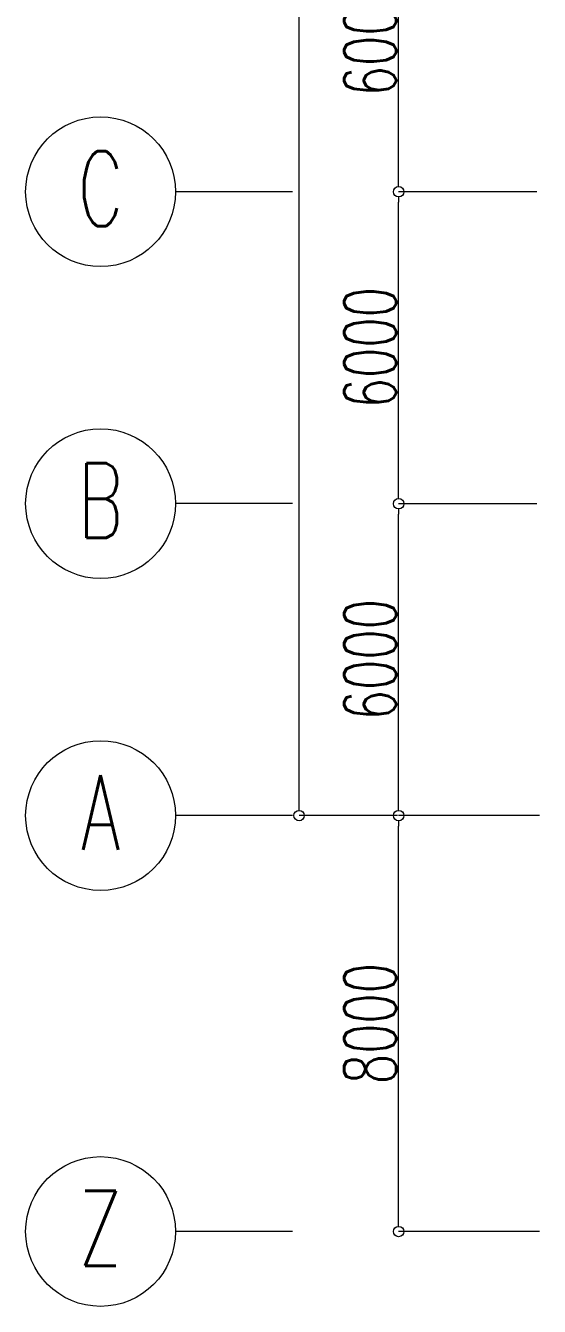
# Model space of a CAD drawing. Extents: x 225000 to 2157367, y 208400 to 840900.
# Drawn here: x 248377 to 258248, y 371762 to 396397 of the extents above; entities that cross this region are included whole.
import ezdxf
from ezdxf.enums import TextEntityAlignment as Align

# ---------------------------------------------------------------- set-up
doc = ezdxf.new("R2010")
doc.units = 0
doc.header["$LTSCALE"] = 10
for name, color, linetype in [('Data Center Layout_L20$0$98-DIM', 3, 'Continuous'), ('Data Center Layout_L20$0$99-DIM-100', 2, 'Continuous'), ('Data Center Layout_L20$0$MACHINE-DIM', 252, 'Continuous')]:
    doc.layers.add(name, color=color, linetype=linetype)
doc.layers.add('Data Center Layout_L20$0$FLAG', color=3, linetype='Continuous', lineweight=0)
doc.styles.add('Data Center Layout_L20$0$型式1', font='simplex.shx', dxfattribs={"width": 0.68, "bigfont": 'chineset.shx'})
doc.dimstyles.new('Data Center Layout_L20$0$複本 93-DIM-400', dxfattribs={"dimtxt": 1000, "dimasz": 200, "dimexe": 0.1, "dimexo": 0, "dimgap": 50, "dimtad": 1, "dimdec": 0, "dimzin": 0, "dimdsep": 46, "dimtxsty": 'Data Center Layout_L20$0$型式1', "dimblk": 'Data Center Layout_L20$0$_DotBlank', "dimcen": 0.09, "dimadec": 0, "dimazin": 0, "dimtfac": 1, "dimtdec": 0, "dimtofl": 0, "dimtmove": 2, "dimatfit": 3, "dimldrblk": 'Data Center Layout_L20$0$_ArchTick', "dimfxl": 1, "dimtolj": 1, "dimtzin": 0, "dimlwd": 13, "dimlwe": 5, "dimarcsym": 0})

# ---------------------------------------------------------------- blocks, each defined once
blk = doc.blocks.new('Data Center Layout_L20$0$_DotBlank')
at = {"layer": 'Data Center Layout_L20$0$99-DIM-100', "color": 0, "lineweight": -2}
blk.add_line((-0.5, 0), (-1, 0), dxfattribs=at)
blk.add_circle((0, 0), 0.5, dxfattribs=at)
blk = doc.blocks.new('*D100')
at = {"layer": 'Data Center Layout_L20$0$98-DIM', "color": 0, "lineweight": 5, "transparency": 16777216}
for p, q in [((258198, 193202), (255545, 193202)), ((258198, 187202), (255545, 187202))]:
    blk.add_line(p, q, dxfattribs=at)
at = {"layer": 'Data Center Layout_L20$0$98-DIM', "color": 0, "lineweight": 13, "transparency": 16777216}
blk.add_line((255545, 187402), (255545, 193002), dxfattribs=at)
at = {"layer": 'DEFPOINTS', "color": 0, "transparency": 16777216}
for p in [(255545, 193202), (258198, 193202), (258198, 187202)]:
    blk.add_point(p, dxfattribs=at)
at = {"layer": 'Data Center Layout_L20$0$98-DIM', "color": 0, "lineweight": 13, "transparency": 16777216, "xscale": 200, "yscale": 200, "zscale": 200}
for p, rotation in [((255545, 193202), 90), ((255545, 187202), 270)]:
    blk.add_blockref('Data Center Layout_L20$0$_DotBlank', p, dxfattribs=dict(at, rotation=rotation))
at = {"layer": 'Data Center Layout_L20$0$98-DIM', "color": 0, "transparency": 16777216, "insert": (254995, 190202), "char_height": 1000, "attachment_point": 5, "rotation": 90, "style": 'Data Center Layout_L20$0$型式1'}
blk.add_mtext('\\A1;6000', dxfattribs=at)
blk = doc.blocks.new('Data Center Layout_L20$0$_ArchTick')
at = {"layer": 'Data Center Layout_L20$0$MACHINE-DIM', "color": 0, "const_width": 0.15}
blk.add_lwpolyline([(-0.5, -0.5), (0.5, 0.5)], dxfattribs=at)
blk = doc.blocks.new('*D101')
at = {"layer": 'Data Center Layout_L20$0$98-DIM', "color": 0, "lineweight": 5, "transparency": 16777216}
for p, q in [((258198, 187202), (255545, 187202)), ((258198, 181202), (255545, 181202))]:
    blk.add_line(p, q, dxfattribs=at)
at = {"layer": 'Data Center Layout_L20$0$98-DIM', "color": 0, "lineweight": 13, "transparency": 16777216}
blk.add_line((255545, 181402), (255545, 187002), dxfattribs=at)
at = {"layer": 'DEFPOINTS', "color": 0, "transparency": 16777216}
for p in [(255545, 187202), (258198, 187202), (258198, 181202)]:
    blk.add_point(p, dxfattribs=at)
at = {"layer": 'Data Center Layout_L20$0$98-DIM', "color": 0, "lineweight": 13, "transparency": 16777216, "xscale": 200, "yscale": 200, "zscale": 200}
for p, rotation in [((255545, 187202), 90), ((255545, 181202), 270)]:
    blk.add_blockref('Data Center Layout_L20$0$_DotBlank', p, dxfattribs=dict(at, rotation=rotation))
at = {"layer": 'Data Center Layout_L20$0$98-DIM', "color": 0, "transparency": 16777216, "insert": (254995, 184202), "char_height": 1000, "attachment_point": 5, "rotation": 90, "style": 'Data Center Layout_L20$0$型式1'}
blk.add_mtext('\\A1;6000', dxfattribs=at)
blk = doc.blocks.new('*D102')
at = {"layer": 'Data Center Layout_L20$0$98-DIM', "color": 0, "lineweight": 5, "transparency": 16777216}
for p, q in [((258248, 181202), (255545, 181202)), ((258248, 173202), (255545, 173202))]:
    blk.add_line(p, q, dxfattribs=at)
at = {"layer": 'Data Center Layout_L20$0$98-DIM', "color": 0, "lineweight": 13, "transparency": 16777216}
blk.add_line((255545, 173402), (255545, 181002), dxfattribs=at)
at = {"layer": 'DEFPOINTS', "color": 0, "transparency": 16777216}
for p in [(255545, 181202), (258248, 181202), (258248, 173202)]:
    blk.add_point(p, dxfattribs=at)
at = {"layer": 'Data Center Layout_L20$0$98-DIM', "color": 0, "lineweight": 13, "transparency": 16777216, "xscale": 200, "yscale": 200, "zscale": 200}
for p, rotation in [((255545, 181202), 90), ((255545, 173202), 270)]:
    blk.add_blockref('Data Center Layout_L20$0$_DotBlank', p, dxfattribs=dict(at, rotation=rotation))
at = {"layer": 'Data Center Layout_L20$0$98-DIM', "color": 0, "transparency": 16777216, "insert": (254995, 177202), "char_height": 1000, "attachment_point": 5, "rotation": 90, "style": 'Data Center Layout_L20$0$型式1'}
blk.add_mtext('\\A1;8000', dxfattribs=at)
blk = doc.blocks.new('*D103')
at = {"layer": 'Data Center Layout_L20$0$98-DIM', "color": 0, "lineweight": 5, "transparency": 16777216}
for p, q in [((258198, 199202), (255545, 199202)), ((258198, 193202), (255545, 193202))]:
    blk.add_line(p, q, dxfattribs=at)
at = {"layer": 'Data Center Layout_L20$0$98-DIM', "color": 0, "lineweight": 13, "transparency": 16777216}
blk.add_line((255545, 193402), (255545, 199002), dxfattribs=at)
at = {"layer": 'DEFPOINTS', "color": 0, "transparency": 16777216}
for p in [(255545, 199202), (258198, 199202), (258198, 193202)]:
    blk.add_point(p, dxfattribs=at)
at = {"layer": 'Data Center Layout_L20$0$98-DIM', "color": 0, "lineweight": 13, "transparency": 16777216, "xscale": 200, "yscale": 200, "zscale": 200}
for p, rotation in [((255545, 199202), 90), ((255545, 193202), 270)]:
    blk.add_blockref('Data Center Layout_L20$0$_DotBlank', p, dxfattribs=dict(at, rotation=rotation))
at = {"layer": 'Data Center Layout_L20$0$98-DIM', "color": 0, "transparency": 16777216, "insert": (254995, 196202), "char_height": 1000, "attachment_point": 5, "rotation": 90, "style": 'Data Center Layout_L20$0$型式1'}
blk.add_mtext('\\A1;6000', dxfattribs=at)
blk = doc.blocks.new('*D104')
at = {"layer": 'Data Center Layout_L20$0$98-DIM', "color": 0, "lineweight": 5, "transparency": 16777216}
for p, q in [((255521, 253202), (253632, 253202)), ((255521, 181202), (253632, 181202))]:
    blk.add_line(p, q, dxfattribs=at)
at = {"layer": 'Data Center Layout_L20$0$98-DIM', "color": 0, "lineweight": 13, "transparency": 16777216}
blk.add_line((253632, 181402), (253632, 253002), dxfattribs=at)
at = {"layer": 'DEFPOINTS', "color": 0, "transparency": 16777216}
for p in [(253632, 253202), (255521, 253202), (255521, 181202)]:
    blk.add_point(p, dxfattribs=at)
at = {"layer": 'Data Center Layout_L20$0$98-DIM', "color": 0, "lineweight": 13, "transparency": 16777216, "xscale": 200, "yscale": 200, "zscale": 200}
for p, rotation in [((253632, 253202), 90), ((253632, 181202), 270)]:
    blk.add_blockref('Data Center Layout_L20$0$_DotBlank', p, dxfattribs=dict(at, rotation=rotation))
at = {"layer": 'Data Center Layout_L20$0$98-DIM', "color": 0, "transparency": 16777216, "insert": (253082, 217202), "char_height": 1000, "attachment_point": 5, "rotation": 90, "style": 'Data Center Layout_L20$0$型式1'}
blk.add_mtext('\\A1;72000', dxfattribs=at)
blk = doc.blocks.new('Data Center Layout_L20')
at = {"layer": 'Data Center Layout_L20$0$FLAG', "color": 4}
for p, q in [((253507.23, 193202.31), (251257.23, 193202.31)), ((253507.23, 187202.31), (251257.23, 187202.31)), ((253507.23, 181202.31), (251257.23, 181202.31)), ((253507.23, 173202.31), (251257.23, 173202.31))]:
    blk.add_line(p, q, dxfattribs=at)
for centre in [(249817.23, 193202.31), (249817.23, 187202.31), (249817.23, 181202.31), (249817.23, 173202.31)]:
    blk.add_circle(centre, 1440, dxfattribs=at)
at = {"layer": 'Data Center Layout_L20$0$98-DIM', "style": 'Data Center Layout_L20$0$型式1', "width": 0.68}
for s, p in [('C', (249817.23, 193982.31)), ('B', (249817.23, 187982.31)), ('A', (249817.23, 181982.31)), ('Z', (249817.23, 173982.31))]:
    blk.add_text(s, height=1440, dxfattribs=at).set_placement(p, align=Align.TOP_CENTER)
at = {"layer": 'Data Center Layout_L20$0$98-DIM'}
for base, p1, p2, picture, middle in [((253632.23, 253202.31), (255521, 181202.31), (255521, 253202.31), '*D104', (253082.23, 217202.31)), ((255545.18, 199202.31), (258198.46, 193202.31), (258198.46, 199202.31), '*D103', (254995.18, 196202.31)), ((255545.18, 193202.31), (258198.46, 187202.31), (258198.46, 193202.31), '*D100', (254995.18, 190202.31)), ((255545.18, 187202.31), (258198.46, 181202.31), (258198.46, 187202.31), '*D101', (254995.18, 184202.31)), ((255545.18, 181202.31), (258248.46, 173202.31), (258248.46, 181202.31), '*D102', (254995.18, 177202.31))]:
    dim = blk.add_linear_dim(base=base, p1=p1, p2=p2, angle=90, dimstyle='Data Center Layout_L20$0$複本 93-DIM-400', dxfattribs=at)
    dim.commit()
    dim.dimension.update_dxf_attribs({"geometry": picture, "text_midpoint": middle})

msp = doc.modelspace()

# ---------------------------------------------------------------- block references
msp.add_blockref('Data Center Layout_L20', (0, 200000))

doc.saveas('drawing.dxf')
